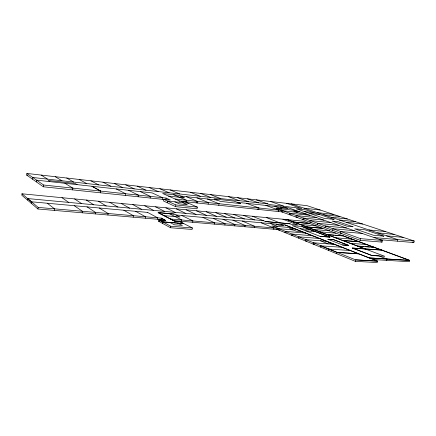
<?xml version="1.0" encoding="UTF-8"?>
<svg xmlns="http://www.w3.org/2000/svg" width="436" height="436" viewBox="0 0 436 436"><rect width="100%" height="100%" fill="white"/><g stroke="black" fill="none" stroke-linecap="round" stroke-linejoin="round"><path stroke-width="0.65" d="M372.873 259.524L409.366 261.698L409.682 260.352L303.467 221.221L21.991 193.791L21.8 195.23L37.954 208.997L161.042 219.553L162.628 220.398M164.023 199.492L43.333 186.788L26.683 175.087L26.907 173.441L307.124 205.699L414.2 241.015L413.84 242.547L379.729 239.68M27.452 200.048L27.653 198.554L263.633 220.709M32.509 179.18L32.738 177.479L267.622 203.846M31.207 203.247L31.414 201.721M36.379 181.899L36.613 180.161L152.099 192.903L162.519 197.688L162.246 199.306M37.954 208.997L38.177 207.416L21.991 193.791M43.333 186.788L43.578 184.984M47.268 203.236L54.565 208.844L54.347 210.403M64.959 183.289L72.85 188.15M68.801 202.478L61.967 197.688M72.599 189.873L72.856 188.112M77.112 184.668L75.085 183.447L48.113 180.45L49.927 181.632M74.24 205.699L82.409 211.269L82.186 212.79M81.745 203.694L74.561 198.914M87.015 206.866L95.577 212.414L95.348 213.918M93.784 204.822L86.279 200.053M100.433 192.799L100.694 191.082L91.958 186.27L100.689 191.126M99.212 207.983L108.139 213.509L107.91 214.997M106.226 205.988L98.4 201.236M117.949 207.089L109.834 202.353M125.366 195.426L125.633 193.748L116.183 188.941M123.813 210.234L133.443 215.716L133.209 217.166M129.65 208.185L121.246 203.465M135.596 211.307L145.548 216.768L145.313 218.202M138.103 196.767L138.37 195.11L128.576 190.309M141.449 209.296L132.767 204.588M147.444 212.392L31.408 201.786L27.648 198.614M150.148 198.031L150.415 196.396L140.305 191.6M153.701 210.441L144.736 205.754M157.472 219.248L157.712 217.831L147.455 212.337M163.816 215.602L180.068 217.008L174.133 214.071L158.11 212.594L174.7 221.166L179.877 221.608L192.38 227.979L192.118 229.445L170.509 227.745L158.6 221.254L158.846 219.815L165.511 220.382L158.835 219.869L162.552 221.875L183.774 223.592L162.557 221.82L162.312 223.276M26.907 173.441L43.578 185.011L166.072 198.069L170.367 200.026L163.734 199.323L163.456 200.969L175.55 206.642L197.05 208.779L197.345 207.105L184.657 201.53L179.507 200.985L162.672 193.491L178.613 195.263L184.635 197.84L168.47 196.075M161.042 219.553L161.282 218.142L38.177 207.416M165.794 199.683L166.072 198.069M164.759 211.482L155.548 206.806M167.228 202.735L167.506 201.072L188.614 203.269M169.184 213.667L181.779 219.929L181.54 221.314M170.367 218.992L277.776 228.295L277.525 229.543L172.82 220.562M169.915 222.491L174.389 224.796L182.417 225.456L177.861 223.156M170.509 227.745L170.765 226.251L158.846 219.815M174.133 214.071L158.099 212.648L174.689 221.221L179.866 221.662L183.763 223.652M175.55 206.642L175.844 204.931L163.734 199.323M175.327 212.474L165.887 207.814M175.888 214.943L284.839 224.905L377.56 261.148L377.238 262.559L355.291 261.322L276.364 229.069M181.812 215.537L192.935 220.899L192.69 222.267M186.194 201.83L186.466 200.249L173.697 194.718M185.927 213.466L176.264 208.822M195.987 214.408L186.118 209.787M202.92 217.466L214.528 222.78L214.283 224.12M207.313 198.996L219.052 203.732M208.146 204.141L208.424 202.593L196.914 197.846M206.544 215.4L196.462 210.795M213.259 218.409L225.096 223.701L224.851 225.025M216.49 216.332L206.217 211.743M218.774 205.258L219.057 203.721M222.938 219.297L234.977 224.562L234.732 225.875M226.289 217.253L215.836 212.681M232.911 220.207L245.152 225.45L244.907 226.747M234.993 218.071L224.382 213.515M242.247 221.063L254.673 226.279L254.428 227.565M244.514 218.965L233.734 214.425M254.542 219.908L243.588 215.384M261.137 222.791L273.922 227.957L273.672 229.211M289.995 223.793L265.649 221.57L289.995 223.793L291.395 224.377L297.979 224.987L282.866 219.215L287.477 219.706L384.835 256.335L371.674 255.458L352.441 248.073L381.958 250.095L352.441 248.073M270.734 223.668L277.83 226.458M276.059 224.153L278.893 225.227L283.852 225.679L280.997 224.605M278.484 211.542L278.768 210.108L265.862 205.443M240.699 203.634L234.159 201.149L214.18 198.925L220.496 201.421L240.699 203.623L237.162 202.277L288.834 207.988L382.399 240.465L382.029 242.105L360.218 240.329L281.705 211.88L281.988 210.452L175.125 199.034M279.934 222.9L266.532 217.624M282.632 212.218L282.915 210.784L297.129 212.299M284.839 224.905L369.232 257.927L386.983 259.017M287.477 219.706L365.406 249.032M292.055 227.777L271.966 225.941L355.613 259.872L377.56 261.148L355.613 259.851L355.291 261.322M293.755 222.066L309.811 223.521L293.76 222.044M295.428 229.096L289.477 228.524L296.251 231.194L302.252 231.761M300.24 224.42L316.438 225.962M298.507 238.121L298.774 236.808L319.539 238.514M300.442 228.753L310.023 229.554M301.875 226.464L329.85 237.119L301.875 226.464L292.382 225.646L320.068 236.317L329.85 237.119M305.794 230.813L315.435 231.603M306.731 226.943L322.896 228.339L306.737 226.9M305.701 233.107L285.269 231.331L285.013 232.606L286.332 232.715M313.43 229.461L329.643 230.862M312.541 235.783L291.946 234.039L291.684 235.331L293.014 235.435M313.38 242.727L313.097 244.078L314.449 244.182M317.621 224.894L317.948 223.341M319.648 231.799L335.905 233.173M320.068 236.317L329.861 237.07M320.564 247.13L320.842 245.811M324.983 227.565L325.31 225.995L346.457 227.99M326.618 241.282L305.696 239.615L305.423 240.945L306.764 241.048M331.011 222.627L310.187 220.567L309.871 222.088L311.2 222.218M327.861 239.25L333.791 239.773L348.631 245.381L333.802 239.724L327.861 239.25L342.592 244.983L348.615 245.43M328.248 243.888L320.455 240.754M332.586 230.317L332.924 228.726L354.223 230.688M330.079 242.634L328.036 242.427L332.412 244.198M328.515 250.384L328.793 249.07L350.239 250.509M334.477 244.351L313.37 242.781M338.935 225.379L317.942 223.352M336.75 253.747L337.055 252.324M342.756 240.519L359.297 241.778L342.761 240.487M342.124 247.283L320.836 245.844L337.033 252.417L358.637 253.823L337.05 252.346M342.592 244.983L348.631 245.381M350.113 243.283L366.627 244.542M352.026 239.195L335.687 237.767M360.218 240.329L360.588 238.65L382.399 240.465M369.232 257.927L409.682 260.352M371.674 255.458L378.83 255.861L386.972 259.049L409.66 260.439L344.004 236.236M386.678 260.346L386.994 258.962M397.31 241.157L397.67 239.593L291.215 203.868M363.646 246.547L357.711 246.106L374.213 247.245L370.9 247.087M364.965 246.645L369.581 246.989M170.765 226.251L192.38 227.979M158.6 221.254L159.936 221.368M279.743 230.028L278.44 229.919L278.691 228.666L292.976 229.903M374.006 237.555L414.2 241.015M334.199 235.211L326.978 234.584L343.41 235.898L335.513 235.326M341.726 233.26L340.385 233.146L340.729 231.527L362.185 233.451M377.658 232.873L394.117 234.388M386.53 235.849L403.158 237.369M369.009 229.974L385.435 231.527M304.224 219.69L302.889 219.559L303.2 218.06L323.861 220.147M297.325 217.193L296 217.063L296.3 215.586L316.803 217.695M175.844 204.931L197.345 207.105M346.342 222.365L362.659 224.011M291.232 214.823L289.264 214.621L289.558 213.166L309.898 215.297M306.415 214.092L300.431 213.46L293.597 211.062L299.532 211.7M178.853 201.056L180.188 201.198M181.523 201.334L281.705 211.88M339.263 219.989L355.651 221.706M323.659 214.752L339.829 216.485M309.882 213.46L319.468 214.485M331.06 217.237L347.388 218.976M317.392 212.648L333.513 214.403M360.588 238.65L276.124 208.343L281.967 208.975M276.124 208.348L296.126 210.517M304.481 211.607L314.013 212.637M180.395 196.026L217.079 200.059M26.683 175.087L27.986 175.234M304.072 208.185L320.193 210.01M412.614 242.138L413.84 242.547M286.615 203.34L301.87 208.49L269.666 204.571L256.401 199.857M270.353 201.465L283.885 206.157M285.019 207.569L287.891 208.572L282.959 208.032L280.103 207.024M380.835 241.686L382.029 242.105M274.805 206.43L281.961 208.986M247.512 198.838L258.581 202.827M237.696 197.704L248.602 201.71M246.449 203.301L259.006 207.988L258.717 209.46L257.463 208.991M228.388 196.636L239.124 200.647M352.452 248.024L371.685 255.403M210.305 194.554L220.703 198.576M200.593 193.437L210.806 197.464M252.515 216.256L265.649 221.57M190.292 192.249L200.293 196.287M186.303 196.674L197.568 201.432L197.29 202.996L196.042 202.462M170.149 189.933L179.73 193.976M159.859 188.744L169.212 192.799M149.096 187.507L158.208 191.562M182.739 202.658L187.355 204.713L179.37 203.895L174.836 201.835M137.182 186.134L146.011 190.194M125.71 184.815L134.266 188.875M114.352 183.507L122.62 187.567M102.967 182.199L110.951 186.259M90.901 180.809L98.563 184.869M161.282 218.142L165.511 220.382M161.271 218.196L165.5 220.436M79.232 179.463L86.584 183.523M66.697 178.024L73.7 182.079M55.252 176.705L61.928 180.755M41.251 175.092L47.519 179.136M383.745 236.159L373.358 235.238L354.675 228.829L364.91 229.794L383.745 236.159M353.002 226.764L347.007 226.18L332.134 221.079L338.047 221.679L353.002 226.764M334.02 219.401L324.286 218.398L296.355 208.817L305.794 209.858L334.02 219.401"/></g></svg>
